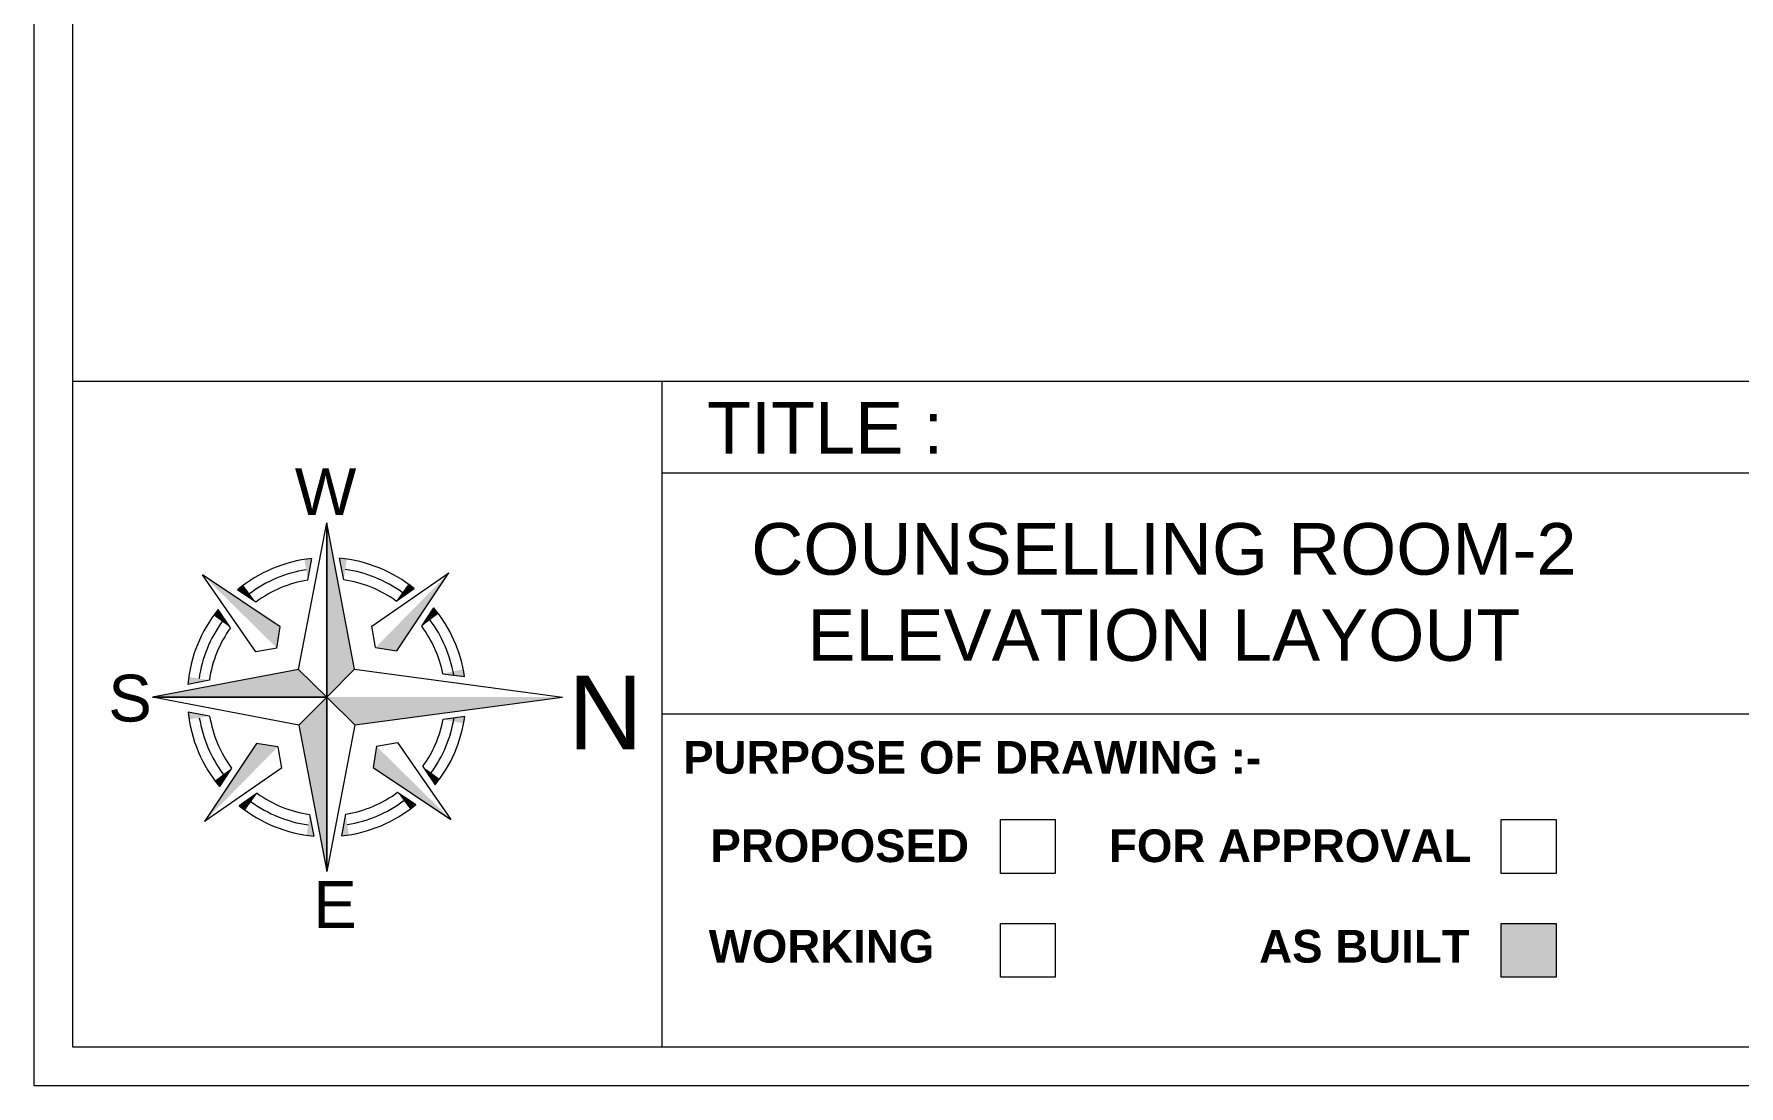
# Model space of a CAD drawing. Extents: x 3552052 to 4102982, y -707811 to -630695.
# Drawn here: x 3731623 to 3739880, y -701711 to -696621 of the extents above; entities that cross this region are included whole.
import ezdxf
from ezdxf.enums import TextEntityAlignment as Align

# ---------------------------------------------------------------- set-up
doc = ezdxf.new("R2010")
doc.units = 0
doc.header["$LTSCALE"] = 6
doc.header["$MEASUREMENT"] = 0
doc.layers.get('0').update_dxf_attribs({"linetype": 'CONTINUOUS', "lineweight": 0})
for name, color, linetype, lineweight in [('0.0', 8, 'CONTINUOUS', 0), ('formate text', 8, 'CONTINUOUS', 0), ('MEP_HVAC_TEXT', 7, 'CONTINUOUS', 0), ('TITLE', 7, 'CONTINUOUS', 0)]:
    doc.layers.add(name, color=color, linetype=linetype, lineweight=lineweight)
doc.styles.add('ARIAL', font='arial.ttf')
doc.styles.add('FORMATE', font='arialbd.ttf')
doc.styles.add('style3', font='arialbd.ttf')

# ---------------------------------------------------------------- blocks, each defined once
blk = doc.blocks.new('A$C4A7C6C7E')
at = {"layer": 'TITLE', "color": 8, "lineweight": 5}
for p, q in [((-4207, 4144), (0, 26095)), ((0, 26095), (0, 0)), ((0, 0), (0, 26095)), ((4144, 4207), (0, 26095)), ((-2825, 17519), (-2234, 20757)), ((2559, 17560), (1919, 20788)), ((-6941, 10518), (-18592, 18312)), ((-10622, 6781), (-18592, 18312)), ((6781, 10622), (18312, 18592)), ((10518, 6941), (18312, 18592)), ((-10607, 14226), (-13343, 16056)), ((10390, 14385), (13098, 16257)), ((-14385, 10390), (-16257, 13098)), ((14226, 10607), (16056, 13343)), ((-7437, 7325), (-6941, 10518)), ((7325, 7437), (6781, 10622)), ((-7437, 7325), (-10622, 6781)), ((7325, 7437), (10518, 6941)), ((-4207, 4144), (-26095, 0)), ((-17560, 2559), (-20788, 1919)), ((-4207, 4144), (0, 0)), ((0, 0), (-4207, 4144)), ((0, 0), (4144, 4207)), ((4144, 4207), (0, 0)), ((17394, 3514), (20646, 3095)), ((17394, 3514), (20646, 3095)), ((0, 0), (-26095, 0)), ((-26095, 0), (0, 0)), ((-4144, -4207), (-26095, 0)), ((0, 0), (-4144, -4207)), ((-4144, -4207), (0, 0)), ((0, 0), (4207, -4144)), ((4207, -4144), (0, 0)), ((0, 0), (0, -26095)), ((0, -26095), (0, 0)), ((-17519, -2825), (-20757, -2234)), ((-4144, -4207), (0, -26095)), ((4207, -4144), (0, -26095)), ((17433, -3312), (20680, -2857)), ((17433, -3312), (20680, -2857)), ((17434, -3310), (20680, -2857)), ((-10518, -6941), (-18312, -18592)), ((-7325, -7437), (-10518, -6941)), ((-7325, -7437), (-6781, -10622)), ((7437, -7325), (6941, -10518)), ((7437, -7325), (10622, -6781)), ((10622, -6781), (18592, -18312)), ((-6781, -10622), (-18312, -18592)), ((-14226, -10607), (-16056, -13343)), ((6941, -10518), (18592, -18312)), ((14385, -10390), (16257, -13098)), ((-10390, -14385), (-13098, -16257)), ((10607, -14226), (13343, -16056)), ((-2559, -17560), (-1919, -20788)), ((2825, -17519), (2234, -20757))]:
    blk.add_line(p, q, dxfattribs=at)
at = {"layer": 'TITLE', "color": 5}
for p in [(4144, 4207), (4207, -4144)]:
    blk.add_line(p, (35289, 0), dxfattribs=at)
at = {"layer": 'TITLE', "color": 8, "lineweight": 5}
for radius, start, end in [(20877, 96.14269, 129.72625), (20877, 51.14269, 84.72625), (19311, 99.1612, 126.70773), (19311, 54.16121, 81.70773), (17745, 99.1612, 126.70773), (17745, 54.16121, 81.70773), (20877, 141.14269, 174.72625), (20877, 8.52692, 39.72625), (19311, 144.16121, 171.70773), (17745, 144.16121, 171.70773), (17745, 11.42181, 36.70773), (19311, 9.85136, 36.70773), (20877, 186.14269, 219.72625), (19311, 189.1612, 216.70773), (17745, 189.1612, 216.70773), (17745, 324.16121, 349.24868), (19311, 324.16121, 350.81434), (20877, 321.14269, 352.1348), (17745, 234.16121, 261.70773), (17745, 279.1612, 306.70773), (20877, 231.14269, 264.72625), (19311, 234.16121, 261.70773), (20877, 276.14269, 309.72625), (19311, 279.1612, 306.70773)]:
    blk.add_arc((0, 0), radius, start, end, dxfattribs=at)
for points in [[(0, 26095), (4144, 4207), (0, 0)], [(-3324, 20610), (-2234, 20757), (-2825, 17519)], [(3011, 20658), (1919, 20788), (2559, 17560)], [(-18592, 18312), (-6941, 10518), (-7437, 7325)], [(18312, 18592), (10518, 6941), (7325, 7437)], [(-13343, 16056), (-12479, 16737), (-10607, 14226)], [(13098, 16257), (12223, 16924), (10390, 14385)], [(-16257, 13098), (-16924, 12223), (-14385, 10390)], [(16056, 13343), (16737, 12479), (14226, 10607)], [(-26095, 0), (-4207, 4144), (0, 0)], [(-20658, 3011), (-20788, 1919), (-17560, 2559)], [(20646, 3095), (20457, 4167), (17394, 3514)], [(0, -26095), (-4144, -4207), (0, 0)], [(-20610, -3324), (-20757, -2234), (-17519, -2825)], [(20680, -2857), (20503, -3930), (17433, -3312)], [(-18312, -18592), (-10518, -6941), (-7325, -7437)], [(18592, -18312), (6941, -10518), (7437, -7325)], [(-16056, -13343), (-16737, -12479), (-14226, -10607)], [(16257, -13098), (16924, -12223), (14385, -10390)], [(-13098, -16257), (-12223, -16924), (-10390, -14385)], [(13343, -16056), (12479, -16737), (10607, -14226)], [(-3011, -20658), (-1919, -20788), (-2559, -17560)], [(3324, -20610), (2234, -20757), (2825, -17519)]]:
    blk.add_solid(points, dxfattribs=at)
at = {"layer": 'TITLE', "color": 5}
blk.add_solid([(35289, 0), (4207, -4144), (0, 0)], dxfattribs=at)

msp = doc.modelspace()

# ---------------------------------------------------------------- hatches: boundary and pattern name
at = {"layer": 'MEP_HVAC_TEXT', "linetype": 'ByBlock'}
h = msp.add_hatch(color=1, dxfattribs=at)
h.dxf.hatch_style = 1
h.paths.add_polyline_path([(3738728.2, -700924.8), (3738728.2, -701185.4), (3738994, -701185.4), (3738994, -700924.8)])

# ---------------------------------------------------------------- linework, layer by layer
for p in [(3749460, -698301.3), (3731809.8, -701524.1)]:
    msp.add_line(p, (3731809.8, -698301.3))
for points in [[(3749646.8, -681192.4), (3749646.8, -701710.9), (3731623, -701710.9), (3731623, -681192.4)], [(3749460, -681379.2), (3749460, -701524.1), (3731809.8, -701524.1), (3731809.8, -681379.2)]]:
    msp.add_lwpolyline(points, close=True)
at = {"layer": '0.0', "color": 7, "lineweight": 15, "elevation": -100}
for points in [[(3736302.9, -700422.3), (3736568.6, -700422.3), (3736568.6, -700682.9), (3736302.9, -700682.9)], [(3738728.2, -700422.3), (3738994, -700422.3), (3738994, -700682.9), (3738728.2, -700682.9)], [(3736302.9, -700924.8), (3736568.6, -700924.8), (3736568.6, -701185.4), (3736302.9, -701185.4)], [(3738728.2, -700924.8), (3738994, -700924.8), (3738994, -701185.4), (3738728.2, -701185.4)]]:
    msp.add_lwpolyline(points, close=True, dxfattribs=at)
at = {"layer": 'MEP_HVAC_TEXT', "linetype": 'ByBlock'}
for p, q in [((3734662.7, -698301.3), (3734662.7, -701524.1)), ((3740064.2, -698745.5), (3734662.7, -698745.5)), ((3740064.2, -699912.3), (3734662.7, -699912.3))]:
    msp.add_line(p, q, dxfattribs=at)

# ---------------------------------------------------------------- block references
at = {"layer": 'TITLE', "linetype": 'Continuous', "extrusion": (1.31196e-09, -7.57547e-09, 1), "xscale": 0.03235129532987182, "yscale": 0.03235129532987182, "zscale": 0.03235129532987182}
msp.add_blockref('A$C4A7C6C7E', (3733040, -699829.6, 0), dxfattribs=at)

# ---------------------------------------------------------------- texts
at = {"layer": 'formate text', "color": 7, "lineweight": 15, "ltscale": 100, "style": 'style3'}
msp.add_text('PURPOSE OF DRAWING :-', height=158.21, dxfattribs=at).set_placement((3734766.5, -700200.1, -100))
at = {"layer": 'formate text', "color": 7, "lineweight": 15, "style": 'FORMATE'}
for s, p in [('PROPOSED ', (3736212.4, -700627.9, -100)), ('FOR APPROVAL', (3738585, -700627.9, -100)), ('WORKING', (3735982.9, -701114.1, -100)), ('AS BUILT', (3738575.3, -701114.1, -100))]:
    msp.add_text(s, height=158.21, dxfattribs=at).set_placement(p, align=Align.RIGHT)
at = {"layer": 'TITLE', "color": 7, "style": 'ARIAL'}
for s, height, p in [('TITLE :', 250, (3734881.9, -698650.3)), ('W', 226.5, (3732885.4, -698947.9, 0)), ('S', 226.5, (3731982.2, -699947.5, 0)), ('E', 226.5, (3732974.5, -700946, 0))]:
    msp.add_text(s, height=height, dxfattribs=at).set_placement(p)
at = {"layer": 'TITLE', "color": 5, "style": 'ARIAL'}
msp.add_text('N', height=357.2, rotation=180, dxfattribs=at).set_placement((3734570.6, -699725, 0))
at = {"layer": 'TITLE', "color": 7, "insert": (3734847.9, -698987), "char_height": 250, "attachment_point": 1, "style": 'ARIAL'}
msp.add_mtext_dynamic_manual_height_columns('\\pxqc;COUNSELLING ROOM-2 ELEVATION LAYOUT', width=4493.629, gutter_width=10, heights=[0], dxfattribs=at)

doc.saveas('drawing.dxf')
